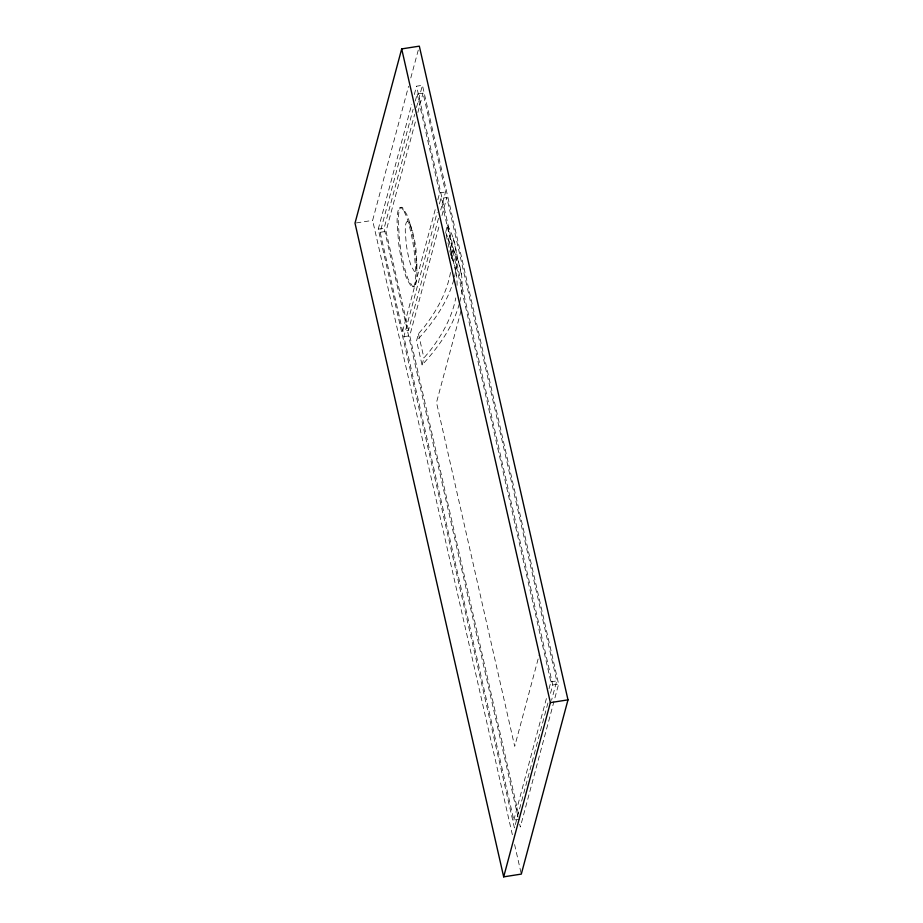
<?xml version="1.0" encoding="UTF-8"?>
<svg xmlns="http://www.w3.org/2000/svg" width="923" height="923" viewBox="0 0 923 923"><rect width="100%" height="100%" fill="white"/><g stroke="black" fill="none" stroke-linecap="round" stroke-linejoin="round"><path stroke-width="0.69" stroke-dasharray="4.62 3.46" d="M416.919 270.831L415.431 251.656A39.585 6.899 81.1 0 0 407.112 215.105L402.52 207.525A41.535 7.234 81.1 0 0 398.286 223.343L399.774 242.518A39.585 6.899 81.1 0 0 408.081 279.069L412.673 286.649A41.535 7.234 81.1 0 0 416.919 270.831L416.031 249.395A24.794 4.327 81.1 0 0 410.816 226.504L407.943 221.751A26.017 4.534 81.1 0 0 405.289 231.661L406.224 243.672A24.794 4.327 81.1 0 0 411.427 266.562L414.312 271.316A26.017 4.534 81.1 0 0 416.965 261.405M512.357 834.727L372.627 220.378L408.566 86.254M410.793 77.959L418.95 47.535M547.916 703.026L514.446 827.931L378.257 229.146L411.727 104.253M414.323 94.538L416.561 86.208L422.434 85.297L558.623 684.07L520.318 827.008L519.684 824.193M438.506 218.278L408.497 330.272L402.624 331.184L380.138 232.308L413.112 109.249M415.327 100.953L417.184 94.042L423.057 93.119L445.544 192.007L440.733 209.983M518.08 817.167L384.13 228.235L414.623 114.44M416.481 107.495L422.434 85.297M408.497 330.272L386.01 231.385L416.019 119.39M417.865 112.479L423.057 93.119M402.624 331.184L435.968 206.752M437.814 199.841L439.671 192.919L417.184 94.042M519.695 819.174L513.823 820.097L403.87 336.687L437.214 212.244M439.44 203.948L440.917 198.422L446.801 197.499L556.742 680.909L551.562 700.269M518.414 813.555L409.743 335.764L439.752 223.77M441.979 215.474L446.801 197.499M459.285 303.875A508.446 183.262 -12.8 0 1 422.065 364.966L416.561 340.795L418.442 333.791L424.245 326.961A519.557 187.277 -12.8 0 0 450.493 272.4M450.793 255.256L445.601 232.423L447.482 225.42L452.974 249.591A508.446 183.262 -12.8 0 1 459.631 302.548M422.065 364.966L423.934 357.962L429.737 351.132A519.557 187.277 -12.8 0 0 455.754 297.921M452.974 249.591L451.093 256.594L453.585 262.132A519.557 187.277 -12.8 0 1 457.058 285.622M461.027 310.947L436.498 402.497L514.711 746.384L539.24 654.822M513.823 820.097L546.797 697.038M549.012 688.743L550.869 681.832L440.917 198.422M550.512 693.311L552.75 684.993L416.561 86.208M439.671 192.919L445.544 192.007M399.497 207.871L400.663 207.687M356.359 222.928L372.627 220.378M378.257 229.146L384.13 228.235M380.138 232.308L386.01 231.385M413.354 286.672L414.531 286.488M403.87 336.687L409.743 335.764M550.869 681.832L556.742 680.909M552.75 684.993L558.623 684.07M445.601 232.423L448.093 237.961L453.585 262.132M409.547 222.351L412.339 231.038M453.17 238.076L461.627 275.562M451.116 251.564L456.608 275.735M418.442 333.791L423.934 357.962M514.596 844.568L520.987 872.685M447.482 225.42A508.446 183.262 -12.8 0 1 454.139 278.377M453.793 279.704A508.446 183.262 -12.8 0 1 416.561 340.795M448.093 237.961A519.557 187.277 -12.8 0 1 451.578 260.021M403.547 210.236L401.343 207.71A41.535 7.234 81.1 0 0 397.109 223.528L398.598 242.691A39.585 6.899 81.1 0 0 406.905 279.254L411.508 286.834A41.535 7.234 81.1 0 0 415.742 271.016L414.254 251.841A39.585 6.899 81.1 0 0 405.935 215.29L403.547 210.236"/><path stroke-width="1.38" d="M401.69 48.907L355.009 223.147L503.681 876.85L521.31 874.093L567.991 699.853L419.319 46.15L401.69 48.907L550.373 702.622L503.681 876.85M550.373 702.622L567.991 699.853"/></g></svg>
